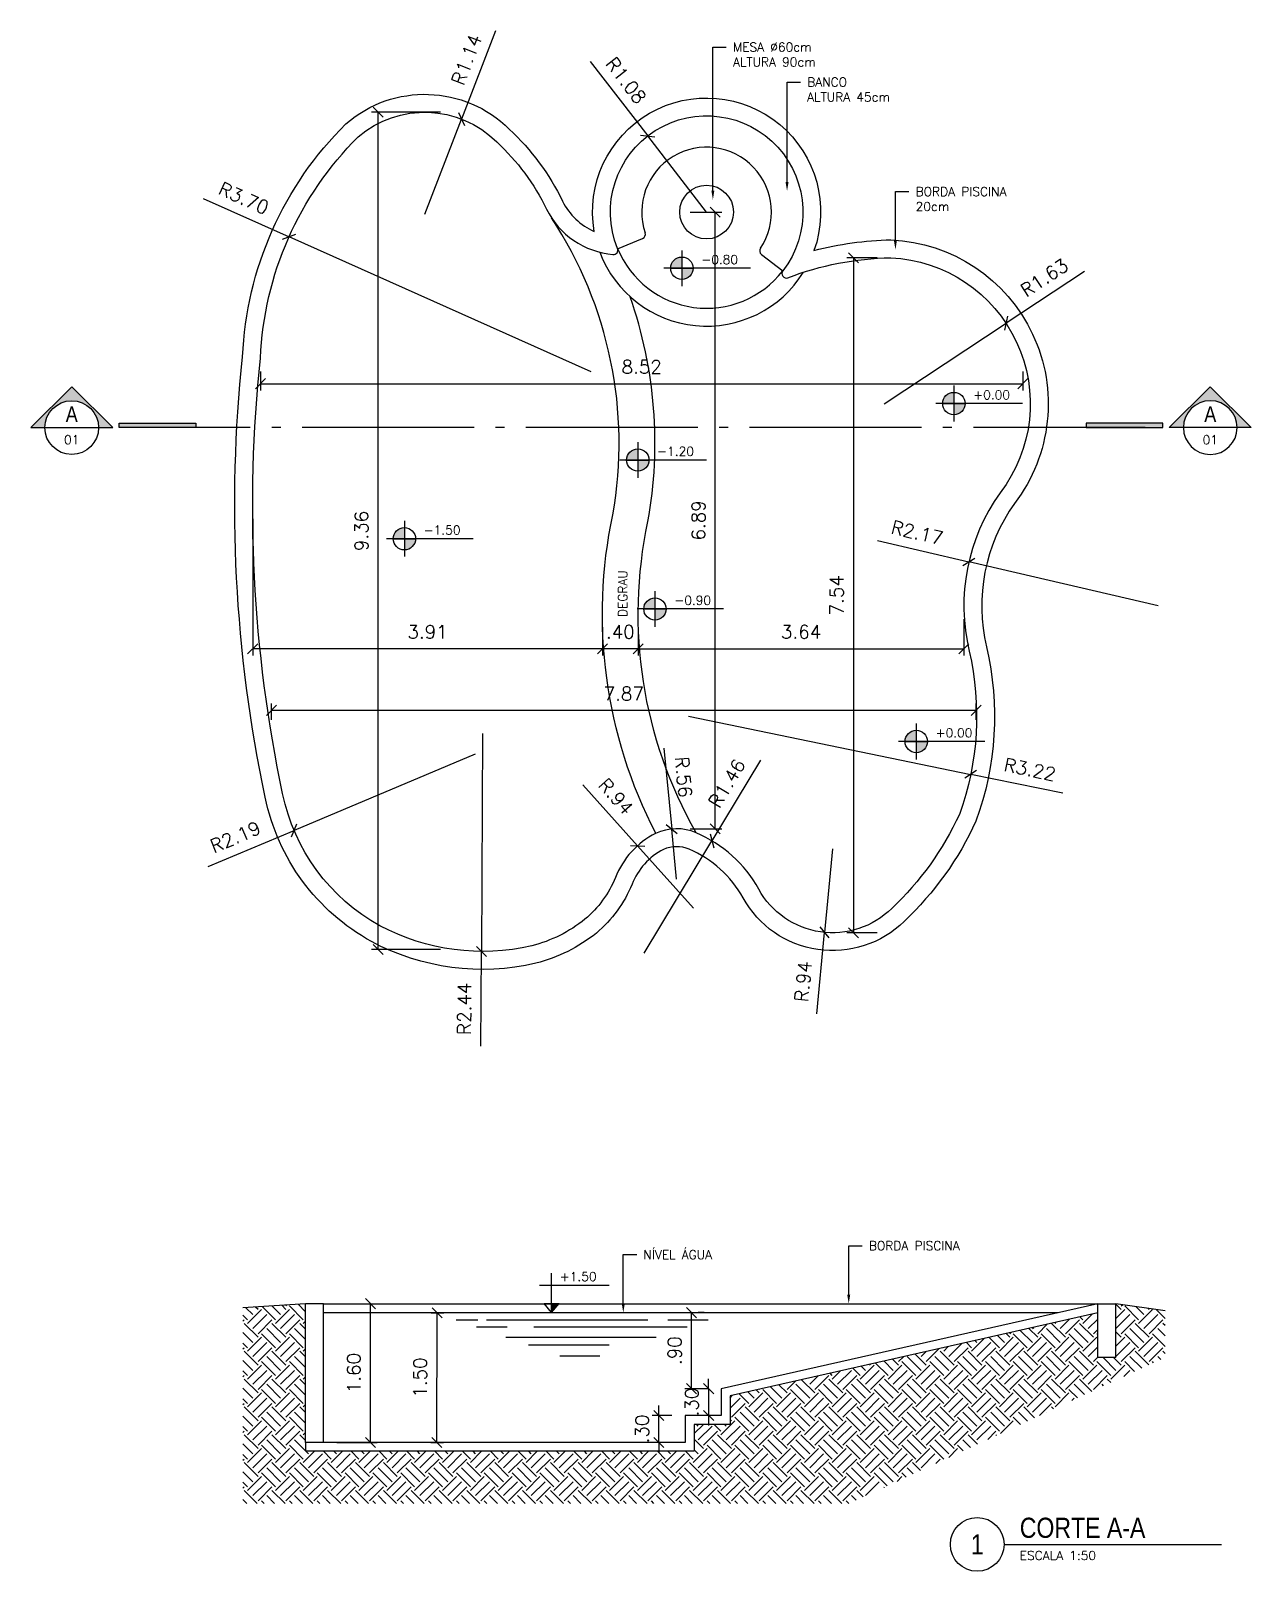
# Model space of a CAD drawing. Header units: millimetres. Extents: x 45003 to 46969, y 6653 to 6979.
# Drawn here: x 45148.23 to 45161.87, y 6816.34 to 6833.55 of the extents above; entities that cross this region are included whole.
import ezdxf
from ezdxf import colors
from ezdxf.entities.mleader import LeaderData, LeaderLine
from ezdxf.enums import TextEntityAlignment as Align
from ezdxf.math import Vec2, Vec3

# ---------------------------------------------------------------- set-up
doc = ezdxf.new("R2010")
doc.units = ezdxf.units.MM
doc.linetypes.add('ACAD_ISO04W100', pattern=[30, 24, -3, 0, -3])
for name, color, linetype in [('ARQ-ALVENARIA', 4, 'Continuous'), ('ARQ-COTAS', 30, 'Continuous'), ('ARQ-EIXOS', 2, 'ACAD_ISO04W100'), ('ARQ-ESTRUTURA', 6, 'Continuous'), ('ARQ-HACHURA', 253, 'Continuous'), ('ARQ-PENA-01', 1, 'Continuous'), ('ARQ-PENA-03', 3, 'Continuous'), ('ARQ-PISCINA', 3, 'Continuous'), ('ARQ-SÍMBOLOS', 2, 'Continuous'), ('ARQ-TEXTO2', 2, 'Continuous'), ('ARQ-TEXTO4', 4, 'Continuous')]:
    doc.layers.add(name, color=color, linetype=linetype)
doc.styles.add('ARIAL', font='ARIALN.TTF', dxfattribs={"height": 0.18})
doc.styles.add('ROMANS', font='romans.shx')
doc.styles.add('Romans_Anot', font='romans.shx')
doc.dimstyles.new('Escala 1-75', dxfattribs={"dimscale": 0.75, "dimtxt": 0.2, "dimasz": 0.15, "dimexe": 0.1, "dimexo": 0.2, "dimgap": 0.15, "dimtad": 1, "dimzin": 4, "dimdsep": 46, "dimtxsty": 'Romans_Anot', "dimblk": 'OBLIQUE', "dimcen": 0.25, "dimclrd": 256, "dimclre": 256, "dimclrt": 2, "dimadec": 0, "dimazin": 0, "dimtfac": 1, "dimtix": 1, "dimtmove": 2, "dimatfit": 3, "dimfxl": 0, "dimlwd": -1, "dimlwe": -1, "dimarcsym": 0})

# ---------------------------------------------------------------- blocks, each defined once
blk = doc.blocks.new('_Oblique')
at = {"color": 0, "linetype": 'ByBlock', "lineweight": -2}
blk.add_line((-0.5, -0.5), (0.5, 0.5), dxfattribs=at)
blk = doc.blocks.new('*D37')
at = {"layer": 'ARQ-COTAS', "transparency": 16777216}
for p, q in [((45151.652, 6819.327), (45152.103, 6819.327)), ((45152.028, 6817.777), (45152.028, 6819.327)), ((45151.652, 6817.777), (45152.103, 6817.777))]:
    blk.add_line(p, q, dxfattribs=at)
at = {"layer": 'Defpoints', "color": 0, "transparency": 16777216}
for p in [(45151.502, 6819.327), (45152.028, 6819.327), (45151.502, 6817.777)]:
    blk.add_point(p, dxfattribs=at)
at = {"layer": 'ARQ-COTAS', "transparency": 16777216, "xscale": 0.1125, "yscale": 0.1125, "zscale": 0.1125}
for p, rotation in [((45152.028, 6819.327), 90), ((45152.028, 6817.777), 270)]:
    blk.add_blockref('_Oblique', p, dxfattribs=dict(at, rotation=rotation))
at = {"layer": 'ARQ-COTAS', "color": 2, "transparency": 16777216, "insert": (45151.841, 6818.552), "char_height": 0.15, "attachment_point": 5, "rotation": 90, "style": 'Romans_Anot'}
blk.add_mtext('1.60', dxfattribs=at)
blk = doc.blocks.new('Nível_Fachada')
at = {"layer": 'ARQ-SÍMBOLOS'}
h = blk.add_hatch(color=1, dxfattribs=at)
h.dxf.hatch_style = 1
h.paths.add_polyline_path([(0.167, 0.202), (0, 0.202), (0, 0)])
at = {"layer": 'ARQ-SÍMBOLOS', "color": 1}
for p, q in [((0, 0), (0, 0.884)), ((-0.271, 0.613), (1.29, 0.613)), ((-0.167, 0.202), (0.167, 0.202)), ((0, 0), (-0.167, 0.202)), ((0, 0), (0.167, 0.202))]:
    blk.add_line(p, q, dxfattribs=at)
at = {"layer": 'ARQ-TEXTO2', "style": 'ROMANS'}
blk.add_attdef('NIVEL-ACABADO', text='', height=0.2, dxfattribs=at).set_placement((0.182, 0.647), align=Align.BOTTOM_LEFT)
blk = doc.blocks.new('*D38')
at = {"layer": 'ARQ-COTAS', "transparency": 16777216}
for p, q in [((45152.705, 6819.226), (45152.846, 6819.226)), ((45152.768, 6817.776), (45152.771, 6819.226)), ((45152.702, 6817.776), (45152.843, 6817.776))]:
    blk.add_line(p, q, dxfattribs=at)
at = {"layer": 'Defpoints', "color": 0, "transparency": 16777216}
for p in [(45152.555, 6819.227), (45152.771, 6819.226), (45152.552, 6817.777)]:
    blk.add_point(p, dxfattribs=at)
at = {"layer": 'ARQ-COTAS', "transparency": 16777216, "xscale": 0.1125, "yscale": 0.1125, "zscale": 0.1125}
for p, rotation in [((45152.771, 6819.226), 89.88608376228883), ((45152.768, 6817.776), 269.8860837622888)]:
    blk.add_blockref('_Oblique', p, dxfattribs=dict(at, rotation=rotation))
at = {"layer": 'ARQ-COTAS', "color": 2, "transparency": 16777216, "insert": (45152.582, 6818.502), "char_height": 0.15, "attachment_point": 5, "rotation": 89.8861, "style": 'Romans_Anot'}
blk.add_mtext('1.50', dxfattribs=at)
blk = doc.blocks.new('*D39')
at = {"layer": 'ARQ-COTAS', "transparency": 16777216}
for p, q in [((45155.25, 6818.077), (45155.25, 6818.189)), ((45155.394, 6818.077), (45155.175, 6818.077)), ((45155.25, 6817.777), (45155.25, 6818.077)), ((45155.394, 6817.777), (45155.175, 6817.777)), ((45155.25, 6817.777), (45155.25, 6817.664))]:
    blk.add_line(p, q, dxfattribs=at)
at = {"layer": 'Defpoints', "color": 0, "transparency": 16777216}
for p in [(45155.25, 6818.077), (45155.544, 6818.077), (45155.544, 6817.777)]:
    blk.add_point(p, dxfattribs=at)
at = {"layer": 'ARQ-COTAS', "transparency": 16777216, "xscale": 0.1125, "yscale": 0.1125, "zscale": 0.1125}
for p, rotation in [((45155.25, 6818.077), 270), ((45155.25, 6817.777), 90)]:
    blk.add_blockref('_Oblique', p, dxfattribs=dict(at, rotation=rotation))
at = {"layer": 'ARQ-COTAS', "color": 2, "transparency": 16777216, "insert": (45155.062, 6817.927), "char_height": 0.15, "attachment_point": 5, "rotation": 90, "style": 'Romans_Anot'}
blk.add_mtext('.30', dxfattribs=at)
blk = doc.blocks.new('*D40')
at = {"layer": 'ARQ-COTAS', "transparency": 16777216}
for p, q in [((45155.806, 6818.377), (45155.806, 6818.489)), ((45155.795, 6818.377), (45155.731, 6818.377)), ((45155.806, 6818.377), (45155.806, 6818.077)), ((45155.795, 6818.077), (45155.731, 6818.077)), ((45155.806, 6818.077), (45155.806, 6817.964))]:
    blk.add_line(p, q, dxfattribs=at)
at = {"layer": 'Defpoints', "color": 0, "transparency": 16777216}
for p in [(45155.945, 6818.377), (45155.806, 6818.077), (45155.945, 6818.077)]:
    blk.add_point(p, dxfattribs=at)
at = {"layer": 'ARQ-COTAS', "transparency": 16777216, "xscale": 0.1125, "yscale": 0.1125, "zscale": 0.1125}
for p, rotation in [((45155.806, 6818.377), 270), ((45155.806, 6818.077), 90)]:
    blk.add_blockref('_Oblique', p, dxfattribs=dict(at, rotation=rotation))
at = {"layer": 'ARQ-COTAS', "color": 2, "transparency": 16777216, "insert": (45155.618, 6818.227), "char_height": 0.15, "attachment_point": 5, "rotation": 90, "style": 'Romans_Anot'}
blk.add_mtext('.30', dxfattribs=at)
blk = doc.blocks.new('*D41')
at = {"layer": 'ARQ-COTAS', "transparency": 16777216}
for p, q in [((45155.613, 6818.377), (45155.613, 6819.227)), ((45155.756, 6819.227), (45155.688, 6819.227)), ((45155.795, 6818.377), (45155.538, 6818.377))]:
    blk.add_line(p, q, dxfattribs=at)
at = {"layer": 'Defpoints', "color": 0, "transparency": 16777216}
for p in [(45155.606, 6819.227), (45155.613, 6819.227), (45155.945, 6818.377)]:
    blk.add_point(p, dxfattribs=at)
at = {"layer": 'ARQ-COTAS', "transparency": 16777216, "xscale": 0.1125, "yscale": 0.1125, "zscale": 0.1125}
for p, rotation in [((45155.613, 6819.227), 90), ((45155.613, 6818.377), 270)]:
    blk.add_blockref('_Oblique', p, dxfattribs=dict(at, rotation=rotation))
at = {"layer": 'ARQ-COTAS', "color": 2, "transparency": 16777216, "insert": (45155.426, 6818.802), "char_height": 0.15, "attachment_point": 5, "rotation": 90, "style": 'Romans_Anot'}
blk.add_mtext('.90', dxfattribs=at)
blk = doc.blocks.new('*U11')
at = {"layer": 'ARQ-SÍMBOLOS'}
blk.add_line((0.6, 0), (5.458, 0), dxfattribs=at)
blk.add_circle((0, 0), 0.6, dxfattribs=at)
at = {"layer": 'ARQ-TEXTO2', "style": 'ROMANS'}
blk.add_attdef('ESCALA1', text='', height=0.2, dxfattribs=at).set_placement((0.951, -0.149), align=Align.TOP_LEFT)
at = {"layer": 'ARQ-TEXTO4', "style": 'ARIAL'}
blk.add_attdef('TITULODODESENHO', (0.951, 0.146), '', height=0.45, dxfattribs=at)
blk.add_attdef('0', text='', height=0.45, dxfattribs=at).set_placement((0, 0), align=Align.MIDDLE)
blk = doc.blocks.new('Nível_Planta')
at = {"layer": 'ARQ-SÍMBOLOS', "ltscale": 0.1}
h = blk.add_hatch(color=1, dxfattribs=at)
h.dxf.hatch_style = 1
h.paths.add_polyline_path([(-0.25, 0), (0, 0), (0, 0.25, 0.414214)])
h.paths.add_polyline_path([(0.25, 0), (0, 0), (0, -0.25, 0.414214)])
at = {"layer": 'ARQ-SÍMBOLOS', "color": 1}
for p, q in [((0, 0.4), (0, -0.4)), ((1.535, 0), (-0.4, 0))]:
    blk.add_line(p, q, dxfattribs=at)
at = {"layer": 'ARQ-SÍMBOLOS', "color": 1, "ltscale": 0.1}
blk.add_line((-0.25, 0), (0.25, 0), dxfattribs=at)
at = {"layer": 'ARQ-SÍMBOLOS', "color": 1}
blk.add_circle((0, 0), 0.25, dxfattribs=at)
at = {"layer": 'ARQ-TEXTO2', "style": 'ROMANS'}
blk.add_attdef('NIVEL-ACABADO', text='', height=0.2, dxfattribs=at).set_placement((0.432, 0.034), align=Align.BOTTOM_LEFT)
blk = doc.blocks.new('Símbolo_Corte')
at = {"layer": 'ARQ-SÍMBOLOS'}
h = blk.add_hatch(color=256, dxfattribs=at)
h.dxf.hatch_style = 1
h.paths.add_polyline_path([(0, 0.915), (-0.915, 0), (-0.6, 0, -1), (0.6, 0), (0.915, 0)])
at = {"layer": 'ARQ-SÍMBOLOS', "ltscale": 0.1}
blk.add_hatch(color=256, dxfattribs=at).paths.add_polyline_path([(1.063, 0.1), (2.775, 0.1), (2.775, 0), (1.063, 0)])
at = {"layer": 'ARQ-SÍMBOLOS'}
for p, q in [((-0.915, 0), (-0.6, 0)), ((0.6, 0), (0.915, 0))]:
    blk.add_line(p, q, dxfattribs=at)
at = {"layer": 'ARQ-SÍMBOLOS', "color": 4}
blk.add_line((-0.6, 0), (0.6, 0), dxfattribs=at)
at = {"layer": 'ARQ-SÍMBOLOS'}
blk.add_lwpolyline([(-0.915, 0), (0, 0.915), (0.915, 0)], dxfattribs=at)
blk.add_lwpolyline([(1.063, 0.1), (2.775, 0.1), (2.775, 0), (1.063, 0)], close=True, dxfattribs=at)
blk.add_circle((0, 0), 0.6, dxfattribs=at)
at = {"layer": 'ARQ-TEXTO2', "style": 'ROMANS'}
blk.add_attdef('NUMERO-FOLHA', text='', height=0.2, dxfattribs=at).set_placement((0, -0.271), align=Align.MIDDLE_CENTER)
at = {"layer": 'ARQ-TEXTO4', "style": 'ARIAL'}
blk.add_attdef('NUMERO-DESENHO-NA-FOLHA', text='', height=0.35, dxfattribs=at).set_placement((0, 0.301), align=Align.MIDDLE_CENTER)
blk = doc.blocks.new('*D42')
at = {"layer": 'ARQ-COTAS', "transparency": 16777216}
for p, q in [((45152.81, 6832.642), (45152.038, 6832.642)), ((45152.113, 6823.284), (45152.113, 6832.642)), ((45152.81, 6823.284), (45152.038, 6823.284))]:
    blk.add_line(p, q, dxfattribs=at)
at = {"layer": 'Defpoints', "color": 0, "transparency": 16777216}
for p in [(45152.113, 6832.642), (45152.96, 6832.642), (45152.96, 6823.284)]:
    blk.add_point(p, dxfattribs=at)
at = {"layer": 'ARQ-COTAS', "transparency": 16777216, "xscale": 0.1125, "yscale": 0.1125, "zscale": 0.1125}
for p, rotation in [((45152.113, 6832.642), 90), ((45152.113, 6823.284), 270)]:
    blk.add_blockref('_Oblique', p, dxfattribs=dict(at, rotation=rotation))
at = {"layer": 'ARQ-COTAS', "color": 2, "transparency": 16777216, "insert": (45151.926, 6827.963), "char_height": 0.15, "attachment_point": 5, "rotation": 90, "style": 'Romans_Anot'}
blk.add_mtext('9.36', dxfattribs=at)
blk = doc.blocks.new('*D43')
at = {"layer": 'ARQ-COTAS', "transparency": 16777216}
for p, q in [((45157.69, 6831.016), (45157.349, 6831.016)), ((45157.424, 6831.016), (45157.424, 6823.472)), ((45157.69, 6823.472), (45157.349, 6823.472))]:
    blk.add_line(p, q, dxfattribs=at)
at = {"layer": 'Defpoints', "color": 0, "transparency": 16777216}
for p in [(45157.84, 6831.016), (45157.424, 6823.472), (45157.84, 6823.472)]:
    blk.add_point(p, dxfattribs=at)
at = {"layer": 'ARQ-COTAS', "transparency": 16777216, "xscale": 0.1125, "yscale": 0.1125, "zscale": 0.1125}
for p, rotation in [((45157.424, 6831.016), 90), ((45157.424, 6823.472), 270)]:
    blk.add_blockref('_Oblique', p, dxfattribs=dict(at, rotation=rotation))
at = {"layer": 'ARQ-COTAS', "color": 2, "transparency": 16777216, "insert": (45157.236, 6827.244), "char_height": 0.15, "attachment_point": 5, "rotation": 90, "style": 'Romans_Anot'}
blk.add_mtext('7.54', dxfattribs=at)
blk = doc.blocks.new('*D44')
at = {"layer": 'ARQ-COTAS', "transparency": 16777216}
for p, q in [((45150.798, 6829.745), (45150.798, 6829.534)), ((45159.318, 6829.745), (45159.318, 6829.534)), ((45150.798, 6829.609), (45159.318, 6829.609))]:
    blk.add_line(p, q, dxfattribs=at)
at = {"layer": 'Defpoints', "color": 0, "transparency": 16777216}
for p in [(45150.798, 6829.895), (45159.318, 6829.895), (45159.318, 6829.609)]:
    blk.add_point(p, dxfattribs=at)
at = {"layer": 'ARQ-COTAS', "transparency": 16777216, "xscale": 0.1125, "yscale": 0.1125, "zscale": 0.1125, "rotation": 180}
blk.add_blockref('_Oblique', (45150.798, 6829.609), dxfattribs=at)
at = {"layer": 'ARQ-COTAS', "transparency": 16777216, "xscale": 0.1125, "yscale": 0.1125, "zscale": 0.1125}
blk.add_blockref('_Oblique', (45159.318, 6829.609), dxfattribs=at)
at = {"layer": 'ARQ-COTAS', "color": 2, "transparency": 16777216, "insert": (45155.058, 6829.797), "char_height": 0.15, "attachment_point": 5, "style": 'Romans_Anot'}
blk.add_mtext('8.52', dxfattribs=at)
blk = doc.blocks.new('*D45')
at = {"layer": 'ARQ-COTAS', "transparency": 16777216}
for p, q in [((45150.92, 6825.851), (45150.92, 6826.033)), ((45158.795, 6825.851), (45158.795, 6826.033)), ((45158.795, 6825.958), (45150.92, 6825.958))]:
    blk.add_line(p, q, dxfattribs=at)
at = {"layer": 'Defpoints', "color": 0, "transparency": 16777216}
for p in [(45150.92, 6825.958), (45150.92, 6825.701), (45158.795, 6825.701)]:
    blk.add_point(p, dxfattribs=at)
at = {"layer": 'ARQ-COTAS', "transparency": 16777216, "xscale": 0.1125, "yscale": 0.1125, "zscale": 0.1125, "rotation": 180}
blk.add_blockref('_Oblique', (45150.92, 6825.958), dxfattribs=at)
at = {"layer": 'ARQ-COTAS', "transparency": 16777216, "xscale": 0.1125, "yscale": 0.1125, "zscale": 0.1125}
blk.add_blockref('_Oblique', (45158.795, 6825.958), dxfattribs=at)
at = {"layer": 'ARQ-COTAS', "color": 2, "transparency": 16777216, "insert": (45154.857, 6826.145), "char_height": 0.15, "attachment_point": 5, "style": 'Romans_Anot'}
blk.add_mtext('7.87', dxfattribs=at)
blk = doc.blocks.new('*D46')
at = {"layer": 'ARQ-COTAS', "transparency": 16777216}
for p in [(45154.483, 6833.208), (45155.783, 6831.527)]:
    blk.add_line(p, (45155.125, 6832.378), dxfattribs=at)
at = {"layer": 'Defpoints', "color": 0, "transparency": 16777216}
for p in [(45155.125, 6832.378), (45155.783, 6831.527)]:
    blk.add_point(p, dxfattribs=at)
at = {"layer": 'ARQ-COTAS', "transparency": 16777216, "xscale": 0.1125, "yscale": 0.1125, "zscale": 0.1125, "rotation": 307.7284938888587}
blk.add_blockref('_Oblique', (45155.125, 6832.378), dxfattribs=at)
at = {"layer": 'ARQ-COTAS', "color": 2, "transparency": 16777216, "insert": (45154.883, 6832.997), "char_height": 0.15, "attachment_point": 5, "rotation": 307.7285, "style": 'Romans_Anot'}
blk.add_mtext('R1.08', dxfattribs=at)
blk = doc.blocks.new('*D47')
at = {"layer": 'ARQ-COTAS', "transparency": 16777216}
for p in [(45160.005, 6830.864), (45157.766, 6829.383)]:
    blk.add_line(p, (45159.129, 6830.285), dxfattribs=at)
at = {"layer": 'Defpoints', "color": 0, "transparency": 16777216}
for p in [(45159.129, 6830.285), (45157.766, 6829.383)]:
    blk.add_point(p, dxfattribs=at)
at = {"layer": 'ARQ-COTAS', "transparency": 16777216, "xscale": 0.1125, "yscale": 0.1125, "zscale": 0.1125, "rotation": 213.4753070500508}
blk.add_blockref('_Oblique', (45159.129, 6830.285), dxfattribs=at)
at = {"layer": 'ARQ-COTAS', "color": 2, "transparency": 16777216, "insert": (45159.557, 6830.793), "char_height": 0.15, "attachment_point": 5, "rotation": 33.4753, "style": 'Romans_Anot'}
blk.add_mtext('R1.63', dxfattribs=at)
blk = doc.blocks.new('*D48')
at = {"layer": 'ARQ-COTAS', "transparency": 16777216}
for p in [(45157.691, 6827.856), (45160.829, 6827.126)]:
    blk.add_line(p, (45158.714, 6827.618), dxfattribs=at)
at = {"layer": 'Defpoints', "color": 0, "transparency": 16777216}
for p in [(45158.714, 6827.618), (45160.829, 6827.126)]:
    blk.add_point(p, dxfattribs=at)
at = {"layer": 'ARQ-COTAS', "transparency": 16777216, "xscale": 0.1125, "yscale": 0.1125, "zscale": 0.1125, "rotation": 346.9117881491242}
blk.add_blockref('_Oblique', (45158.714, 6827.618), dxfattribs=at)
at = {"layer": 'ARQ-COTAS', "color": 2, "transparency": 16777216, "insert": (45158.135, 6827.945), "char_height": 0.15, "attachment_point": 5, "rotation": 346.9118, "style": 'Romans_Anot'}
blk.add_mtext('R2.17', dxfattribs=at)
blk = doc.blocks.new('*D49')
at = {"layer": 'ARQ-COTAS', "transparency": 16777216}
for p in [(45157.19, 6824.412), (45157.016, 6822.566)]:
    blk.add_line(p, (45157.102, 6823.476), dxfattribs=at)
at = {"layer": 'Defpoints', "color": 0, "transparency": 16777216}
for p in [(45157.19, 6824.412), (45157.102, 6823.476)]:
    blk.add_point(p, dxfattribs=at)
at = {"layer": 'ARQ-COTAS', "transparency": 16777216, "xscale": 0.1125, "yscale": 0.1125, "zscale": 0.1125, "rotation": 84.62246105739659}
blk.add_blockref('_Oblique', (45157.102, 6823.476), dxfattribs=at)
at = {"layer": 'ARQ-COTAS', "color": 2, "transparency": 16777216, "insert": (45156.862, 6822.927), "char_height": 0.15, "attachment_point": 5, "rotation": 84.6225, "style": 'Romans_Anot'}
blk.add_mtext('R.94', dxfattribs=at)
blk = doc.blocks.new('*D50')
at = {"layer": 'ARQ-COTAS', "transparency": 16777216}
for p in [(45155.582, 6825.892), (45159.763, 6825.031)]:
    blk.add_line(p, (45158.734, 6825.243), dxfattribs=at)
at = {"layer": 'Defpoints', "color": 0, "transparency": 16777216}
for p in [(45155.582, 6825.892), (45158.734, 6825.243)]:
    blk.add_point(p, dxfattribs=at)
at = {"layer": 'ARQ-COTAS', "transparency": 16777216, "xscale": 0.1125, "yscale": 0.1125, "zscale": 0.1125, "rotation": 168.3555883283055}
blk.add_blockref('_Oblique', (45158.734, 6825.243), dxfattribs=at)
at = {"layer": 'ARQ-COTAS', "color": 2, "transparency": 16777216, "insert": (45159.396, 6825.298), "char_height": 0.15, "attachment_point": 5, "rotation": 348.3556, "style": 'Romans_Anot'}
blk.add_mtext('R3.22', dxfattribs=at)
blk = doc.blocks.new('*D51')
at = {"layer": 'ARQ-COTAS', "transparency": 16777216}
for p in [(45156.384, 6825.4), (45155.087, 6823.245)]:
    blk.add_line(p, (45155.843, 6824.5), dxfattribs=at)
at = {"layer": 'Defpoints', "color": 0, "transparency": 16777216}
for p in [(45155.843, 6824.5), (45155.087, 6823.245)]:
    blk.add_point(p, dxfattribs=at)
at = {"layer": 'ARQ-COTAS', "transparency": 16777216, "xscale": 0.1125, "yscale": 0.1125, "zscale": 0.1125, "rotation": 238.9556309803801}
blk.add_blockref('_Oblique', (45155.843, 6824.5), dxfattribs=at)
at = {"layer": 'ARQ-COTAS', "color": 2, "transparency": 16777216, "insert": (45156.011, 6825.143), "char_height": 0.15, "attachment_point": 5, "rotation": 58.9556, "style": 'Romans_Anot'}
blk.add_mtext('R1.46', dxfattribs=at)
blk = doc.blocks.new('*D52')
at = {"layer": 'ARQ-COTAS', "transparency": 16777216}
for p in [(45154.401, 6825.125), (45155.636, 6823.749)]:
    blk.add_line(p, (45155.012, 6824.445), dxfattribs=at)
at = {"layer": 'Defpoints', "color": 0, "transparency": 16777216}
for p in [(45155.012, 6824.445), (45155.636, 6823.749)]:
    blk.add_point(p, dxfattribs=at)
at = {"layer": 'ARQ-COTAS', "transparency": 16777216, "xscale": 0.1125, "yscale": 0.1125, "zscale": 0.1125, "rotation": 311.910066172367}
blk.add_blockref('_Oblique', (45155.012, 6824.445), dxfattribs=at)
at = {"layer": 'ARQ-COTAS', "color": 2, "transparency": 16777216, "insert": (45154.771, 6824.994), "char_height": 0.15, "attachment_point": 5, "rotation": 311.9101, "style": 'Romans_Anot'}
blk.add_mtext('R.94', dxfattribs=at)
blk = doc.blocks.new('*D53')
at = {"layer": 'ARQ-COTAS', "transparency": 16777216}
for p in [(45155.307, 6825.535), (45155.448, 6824.073)]:
    blk.add_line(p, (45155.394, 6824.632), dxfattribs=at)
at = {"layer": 'Defpoints', "color": 0, "transparency": 16777216}
for p in [(45155.394, 6824.632), (45155.448, 6824.073)]:
    blk.add_point(p, dxfattribs=at)
at = {"layer": 'ARQ-COTAS', "transparency": 16777216, "xscale": 0.1125, "yscale": 0.1125, "zscale": 0.1125, "rotation": 275.5289905412298}
blk.add_blockref('_Oblique', (45155.394, 6824.632), dxfattribs=at)
at = {"layer": 'ARQ-COTAS', "color": 2, "transparency": 16777216, "insert": (45155.526, 6825.213), "char_height": 0.15, "attachment_point": 5, "rotation": 275.529, "style": 'Romans_Anot'}
blk.add_mtext('R.56', dxfattribs=at)
blk = doc.blocks.new('*D54')
at = {"layer": 'ARQ-COTAS', "transparency": 16777216}
for p, q in [((45154.619, 6826.886), (45154.619, 6826.572)), ((45155.019, 6826.886), (45155.019, 6826.572)), ((45154.619, 6826.647), (45154.506, 6826.647)), ((45155.019, 6826.647), (45154.619, 6826.647)), ((45155.019, 6826.647), (45155.131, 6826.647))]:
    blk.add_line(p, q, dxfattribs=at)
at = {"layer": 'Defpoints', "color": 0, "transparency": 16777216}
for p in [(45154.619, 6827.036), (45155.019, 6827.036), (45154.619, 6826.647)]:
    blk.add_point(p, dxfattribs=at)
at = {"layer": 'ARQ-COTAS', "transparency": 16777216, "xscale": 0.1125, "yscale": 0.1125, "zscale": 0.1125}
blk.add_blockref('_Oblique', (45154.619, 6826.647), dxfattribs=at)
at = {"layer": 'ARQ-COTAS', "transparency": 16777216, "xscale": 0.1125, "yscale": 0.1125, "zscale": 0.1125, "rotation": 180}
blk.add_blockref('_Oblique', (45155.019, 6826.647), dxfattribs=at)
at = {"layer": 'ARQ-COTAS', "color": 2, "transparency": 16777216, "insert": (45154.819, 6826.835), "char_height": 0.15, "attachment_point": 5, "style": 'Romans_Anot'}
blk.add_mtext('.40', dxfattribs=at)
blk = doc.blocks.new('*D55')
at = {"layer": 'ARQ-COTAS', "transparency": 16777216}
for p, q in [((45155.598, 6831.527), (45155.954, 6831.527)), ((45155.879, 6824.634), (45155.879, 6831.527)), ((45155.598, 6824.634), (45155.954, 6824.634))]:
    blk.add_line(p, q, dxfattribs=at)
at = {"layer": 'Defpoints', "color": 0, "transparency": 16777216}
for p in [(45155.448, 6831.527), (45155.879, 6831.527), (45155.448, 6824.634)]:
    blk.add_point(p, dxfattribs=at)
at = {"layer": 'ARQ-COTAS', "transparency": 16777216, "xscale": 0.1125, "yscale": 0.1125, "zscale": 0.1125}
for p, rotation in [((45155.879, 6831.527), 90), ((45155.879, 6824.634), 270)]:
    blk.add_blockref('_Oblique', p, dxfattribs=dict(at, rotation=rotation))
at = {"layer": 'ARQ-COTAS', "color": 2, "transparency": 16777216, "insert": (45155.692, 6828.081), "char_height": 0.15, "attachment_point": 5, "rotation": 90, "style": 'Romans_Anot'}
blk.add_mtext('6.89', dxfattribs=at)
blk = doc.blocks.new('*D56')
at = {"layer": 'ARQ-COTAS', "transparency": 16777216}
for p, q in [((45150.711, 6828.099), (45150.711, 6826.572)), ((45154.619, 6826.886), (45154.619, 6826.572)), ((45154.619, 6826.647), (45150.711, 6826.647))]:
    blk.add_line(p, q, dxfattribs=at)
at = {"layer": 'Defpoints', "color": 0, "transparency": 16777216}
for p in [(45150.711, 6828.249), (45154.619, 6827.036), (45150.711, 6826.647)]:
    blk.add_point(p, dxfattribs=at)
at = {"layer": 'ARQ-COTAS', "transparency": 16777216, "xscale": 0.1125, "yscale": 0.1125, "zscale": 0.1125, "rotation": 180}
blk.add_blockref('_Oblique', (45150.711, 6826.647), dxfattribs=at)
at = {"layer": 'ARQ-COTAS', "transparency": 16777216, "xscale": 0.1125, "yscale": 0.1125, "zscale": 0.1125}
blk.add_blockref('_Oblique', (45154.619, 6826.647), dxfattribs=at)
at = {"layer": 'ARQ-COTAS', "color": 2, "transparency": 16777216, "insert": (45152.665, 6826.835), "char_height": 0.15, "attachment_point": 5, "style": 'Romans_Anot'}
blk.add_mtext('3.91', dxfattribs=at)
blk = doc.blocks.new('*D57')
at = {"layer": 'ARQ-COTAS', "transparency": 16777216}
for p, q in [((45155.019, 6826.886), (45155.019, 6826.572)), ((45158.657, 6826.976), (45158.657, 6826.572)), ((45155.019, 6826.647), (45158.657, 6826.647))]:
    blk.add_line(p, q, dxfattribs=at)
at = {"layer": 'Defpoints', "color": 0, "transparency": 16777216}
for p in [(45158.657, 6827.126), (45155.019, 6827.036), (45158.657, 6826.647)]:
    blk.add_point(p, dxfattribs=at)
at = {"layer": 'ARQ-COTAS', "transparency": 16777216, "xscale": 0.1125, "yscale": 0.1125, "zscale": 0.1125, "rotation": 180}
blk.add_blockref('_Oblique', (45155.019, 6826.647), dxfattribs=at)
at = {"layer": 'ARQ-COTAS', "transparency": 16777216, "xscale": 0.1125, "yscale": 0.1125, "zscale": 0.1125}
blk.add_blockref('_Oblique', (45158.657, 6826.647), dxfattribs=at)
at = {"layer": 'ARQ-COTAS', "color": 2, "transparency": 16777216, "insert": (45156.838, 6826.835), "char_height": 0.15, "attachment_point": 5, "style": 'Romans_Anot'}
blk.add_mtext('3.64', dxfattribs=at)
blk = doc.blocks.new('*D58')
at = {"layer": 'ARQ-COTAS', "transparency": 16777216}
for p in [(45153.425, 6833.553), (45152.634, 6831.503)]:
    blk.add_line(p, (45153.044, 6832.567), dxfattribs=at)
at = {"layer": 'Defpoints', "color": 0, "transparency": 16777216}
for p in [(45153.044, 6832.567), (45152.634, 6831.503)]:
    blk.add_point(p, dxfattribs=at)
at = {"layer": 'ARQ-COTAS', "transparency": 16777216, "xscale": 0.1125, "yscale": 0.1125, "zscale": 0.1125, "rotation": 248.8808996571525}
blk.add_blockref('_Oblique', (45153.044, 6832.567), dxfattribs=at)
at = {"layer": 'ARQ-COTAS', "color": 2, "transparency": 16777216, "insert": (45153.101, 6833.232), "char_height": 0.15, "attachment_point": 5, "rotation": 68.8809, "style": 'Romans_Anot'}
blk.add_mtext('R1.14', dxfattribs=at)
blk = doc.blocks.new('*D59')
at = {"layer": 'ARQ-COTAS', "transparency": 16777216}
for p in [(45150.159, 6831.679), (45154.495, 6829.74)]:
    blk.add_line(p, (45151.117, 6831.251), dxfattribs=at)
at = {"layer": 'Defpoints', "color": 0, "transparency": 16777216}
for p in [(45151.117, 6831.251), (45154.495, 6829.74)]:
    blk.add_point(p, dxfattribs=at)
at = {"layer": 'ARQ-COTAS', "transparency": 16777216, "xscale": 0.1125, "yscale": 0.1125, "zscale": 0.1125, "rotation": 335.8964937702767}
blk.add_blockref('_Oblique', (45151.117, 6831.251), dxfattribs=at)
at = {"layer": 'ARQ-COTAS', "color": 2, "transparency": 16777216, "insert": (45150.612, 6831.682), "char_height": 0.15, "attachment_point": 5, "rotation": 335.8965, "style": 'Romans_Anot'}
blk.add_mtext('R3.70', dxfattribs=at)
blk = doc.blocks.new('*D60')
at = {"layer": 'ARQ-COTAS', "transparency": 16777216}
for p in [(45153.279, 6825.699), (45153.261, 6822.206)]:
    blk.add_line(p, (45153.267, 6823.263), dxfattribs=at)
at = {"layer": 'Defpoints', "color": 0, "transparency": 16777216}
for p in [(45153.279, 6825.699), (45153.267, 6823.263)]:
    blk.add_point(p, dxfattribs=at)
at = {"layer": 'ARQ-COTAS', "transparency": 16777216, "xscale": 0.1125, "yscale": 0.1125, "zscale": 0.1125, "rotation": 89.71129499583515}
blk.add_blockref('_Oblique', (45153.267, 6823.263), dxfattribs=at)
at = {"layer": 'ARQ-COTAS', "color": 2, "transparency": 16777216, "insert": (45153.076, 6822.623), "char_height": 0.15, "attachment_point": 5, "rotation": 89.7113, "style": 'Romans_Anot'}
blk.add_mtext('R2.44', dxfattribs=at)
blk = doc.blocks.new('*D61')
at = {"layer": 'ARQ-COTAS', "transparency": 16777216}
for p in [(45153.196, 6825.469), (45150.213, 6824.212)]:
    blk.add_line(p, (45151.174, 6824.617), dxfattribs=at)
at = {"layer": 'Defpoints', "color": 0, "transparency": 16777216}
for p in [(45153.196, 6825.469), (45151.174, 6824.617)]:
    blk.add_point(p, dxfattribs=at)
at = {"layer": 'ARQ-COTAS', "transparency": 16777216, "xscale": 0.1125, "yscale": 0.1125, "zscale": 0.1125, "rotation": 22.85120308275364}
blk.add_blockref('_Oblique', (45151.174, 6824.617), dxfattribs=at)
at = {"layer": 'ARQ-COTAS', "color": 2, "transparency": 16777216, "insert": (45150.517, 6824.544), "char_height": 0.15, "attachment_point": 5, "rotation": 22.8512, "style": 'Romans_Anot'}
blk.add_mtext('R2.19', dxfattribs=at)

msp = doc.modelspace()

# ---------------------------------------------------------------- hatches: boundary and pattern name
at = {"layer": 'ARQ-HACHURA'}
h = msp.add_hatch(dxfattribs=at)
h.set_pattern_fill('EARTH', color=256, scale=0.88, angle=45)
h.set_pattern_definition([(45, (82.78252, -27.0479), (0, 0.3111269837), [0.22, -0.22]), (45, (82.72418, -26.98957), (0, 0.3111269837), [0.22, -0.22]), (45, (82.66585, -26.93124), (0, 0.3111269837), [0.22, -0.22]), (135, (82.66585, -26.89234), (-0.3111269837, 0), [0.22, -0.22]), (135, (82.72418, -26.834), (-0.3111269837, 0), [0.22, -0.22]), (135, (82.78252, -26.77567), (-0.3111269837, 0), [0.22, -0.22])])
h.paths.add_polyline_path([(45160.907, 6818.727), (45160.907, 6819.246), (45160.355, 6819.327), (45160.355, 6818.727), (45160.153, 6818.727), (45160.153, 6819.224), (45156.045, 6818.297), (45156.045, 6817.977), (45155.644, 6817.977), (45155.644, 6817.677), (45151.302, 6817.677), (45151.302, 6817.777), (45151.302, 6819.327), (45150.602, 6819.28), (45150.602, 6817.094), (45157.377, 6817.094)])
h = msp.add_hatch(dxfattribs=at)
h.set_pattern_fill('AR-RROOF', color=256, scale=0.3)
h.set_pattern_definition([(0, (82.78252, -27.0479), (0.66, 0.3), [4.5, -0.6, 1.5, -0.3]), (0, (83.18152, -26.8979), (-0.3, 0.399), [0.9, -0.099, 1.8, -0.225]), (0, (82.93252, -26.7929), (1.56, 0.201), [2.4, -0.42, 1.2, -0.3])])
h.paths.add_polyline_path([(45156.052, 6819.227), (45152.746, 6819.227), (45154.361, 6818.67)])

# ---------------------------------------------------------------- linework, layer by layer
at = {"layer": 'ARQ-ALVENARIA'}
for p, q in [((45151.302, 6817.777), (45151.302, 6819.327)), ((45151.502, 6819.327), (45151.302, 6819.327)), ((45151.502, 6817.777), (45151.502, 6819.327)), ((45160.153, 6818.727), (45160.153, 6819.327)), ((45160.153, 6819.327), (45160.355, 6819.327)), ((45160.355, 6818.727), (45160.355, 6819.327)), ((45160.355, 6818.727), (45160.153, 6818.727))]:
    msp.add_line(p, q, dxfattribs=at)
at = {"layer": 'ARQ-EIXOS', "ltscale": 0.08}
msp.add_line((45160.684, 6829.118), (45149.416, 6829.118), dxfattribs=at)
at = {"layer": 'ARQ-ESTRUTURA'}
msp.add_line((45151.302, 6817.777), (45151.302, 6817.677), dxfattribs=at)
for points in [[(45160.153, 6819.327), (45155.945, 6818.377), (45155.945, 6818.077), (45155.544, 6818.077), (45155.544, 6817.777), (45151.302, 6817.777)], [(45160.153, 6819.224), (45156.045, 6818.297), (45156.045, 6817.977), (45155.644, 6817.977), (45155.644, 6817.677), (45151.302, 6817.677)]]:
    msp.add_lwpolyline(points, dxfattribs=at)
at = {"layer": 'ARQ-HACHURA'}
for points in [[(45155.215, 6824.584, -0.173271), (45154.735, 6828.144, 0.191756), (45154.051, 6831.461)], [(45155.667, 6824.59, -0.184146), (45155.128, 6828.067, 0.128723), (45154.929, 6830.581, 0.128723)]]:
    msp.add_lwpolyline(points, format="xyb", dxfattribs=at)
at = {"layer": 'ARQ-PENA-01'}
for p, q in [((45154.789, 6831.117), (45155.068, 6831.232)), ((45156.395, 6831.054), (45156.634, 6830.87)), ((45151.502, 6819.227), (45159.71, 6819.227))]:
    msp.add_line(p, q, dxfattribs=at)
msp.add_circle((45155.783, 6831.527), 0.3, dxfattribs=at)
for centre, radius, start, end in [((45155.783, 6831.527), 0.725, 326.0044, 198.7272), ((45155.049, 6831.279), 0.05, 292.4263, 18.7272), ((45155.783, 6831.527), 1.275, 200.6678, 328.1411), ((45155.783, 6831.527), 1.075, 202.2199, 322.3053), ((45156.426, 6831.094), 0.05, 146.0044, 232.3053)]:
    msp.add_arc(centre, radius, start, end, dxfattribs=at)
at = {"layer": 'ARQ-PENA-03'}
for p, q in [((45151.302, 6819.327), (45150.602, 6819.28)), ((45151.502, 6819.327), (45160.153, 6819.327)), ((45160.907, 6819.246), (45160.355, 6819.327))]:
    msp.add_line(p, q, dxfattribs=at)
at = {"layer": 'ARQ-PISCINA'}
for points in [[(45154.527, 6831.31, -1.297582), (45156.983, 6831.097, -0.061041), (45157.843, 6831.216, -0.606375), (45159.224, 6828.271, 0.216982), (45158.911, 6826.667, -0.145649), (45158.793, 6824.72, -0.096975), (45157.99, 6823.6, -0.497344), (45156.191, 6823.863, 0.164665), (45155.589, 6824.406, 0.208008), (45155.3, 6824.403, 0.183809), (45154.95, 6824.014, -0.11761), (45154.552, 6823.469, -0.106207), (45153.876, 6823.132, -0.181669), (45152.038, 6823.374, -0.219117), (45150.851, 6824.986, -0.07834), (45150.598, 6829.91, -0.189043), (45151.753, 6832.513, -0.393196), (45153.578, 6832.454, -0.091383), (45154.174, 6831.648, 0.174792)], [(45154.737, 6831.052, 0.561738), (45154.788, 6831.121, -1.730561), (45156.634, 6830.87, 0.758205), (45156.691, 6830.793, -0.087561), (45157.84, 6831.016, -0.605825), (45159.063, 6828.39, 0.217307), (45158.717, 6826.621, -0.144975), (45158.608, 6824.796, -0.09656), (45157.851, 6823.744, -0.498314), (45156.366, 6823.96, 0.164974), (45155.667, 6824.59, 0.211033), (45155.213, 6824.583, 0.184313), (45154.765, 6824.089, -0.116479), (45154.424, 6823.623, -0.105365), (45153.829, 6823.326, -0.18127), (45152.133, 6823.55, -0.218997), (45151.046, 6825.027, -0.078448), (45150.798, 6829.895, -0.189018), (45151.889, 6832.366, -0.392395), (45153.439, 6832.31, -0.091738), (45153.995, 6831.56, 0.261245)]]:
    msp.add_lwpolyline(points, format="xyb", close=True, dxfattribs=at)

# ---------------------------------------------------------------- block references
at = {"layer": 'ARQ-SÍMBOLOS', "xscale": 0.5, "yscale": 0.5, "zscale": 0.5}
for name, p, values in [('Nível_Planta', (45155.507, 6830.899), {'NIVEL-ACABADO': '-0.80'}), ('Nível_Planta', (45158.546, 6829.387), {'NIVEL-ACABADO': '+0.00'}), ('Nível_Planta', (45155.014, 6828.756), {'NIVEL-ACABADO': '-1.20'}), ('Nível_Planta', (45152.406, 6827.876), {'NIVEL-ACABADO': '-1.50'}), ('Nível_Planta', (45155.206, 6827.091), {'NIVEL-ACABADO': '-0.90'}), ('Nível_Planta', (45158.126, 6825.61), {'NIVEL-ACABADO': '+0.00'}), ('Nível_Fachada', (45154.051, 6819.227), {'NIVEL-ACABADO': '+1.50'}), ('*U11', (45158.807, 6816.637), {'ESCALA1': 'ESCALA 1:50', '0': '1', 'TITULODODESENHO': 'CORTE A-A'})]:
    msp.add_blockref(name, p, dxfattribs=at).add_auto_attribs(values)
at = {"layer": 'ARQ-SÍMBOLOS', "ltscale": 0.03, "xscale": 0.5, "yscale": 0.5, "zscale": 0.5}
msp.add_blockref('Símbolo_Corte', (45148.689, 6829.118), dxfattribs=at).add_auto_attribs({'NUMERO-FOLHA': '01', 'NUMERO-DESENHO-NA-FOLHA': 'A'})
at = {"layer": 'ARQ-SÍMBOLOS', "ltscale": 0.03}
ref = msp.add_blockref('Símbolo_Corte', (45161.411, 6829.118), dxfattribs=dict(at, xscale=-0.5, yscale=0.5, zscale=0.5))
ref.add_attrib('NUMERO-FOLHA', '01', dxfattribs={"layer": 'ARQ-TEXTO2', "ltscale": 0.03, "height": 0.1, "style": 'ROMANS'}).set_placement((45161.411, 6828.982), align=Align.MIDDLE_CENTER)
ref.add_attrib('NUMERO-DESENHO-NA-FOLHA', 'A', dxfattribs={"layer": 'ARQ-TEXTO4', "ltscale": 0.03, "height": 0.175, "style": 'ARIAL'}).set_placement((45161.411, 6829.269), align=Align.MIDDLE_CENTER)

# ---------------------------------------------------------------- texts
at = {"layer": 'ARQ-TEXTO2', "insert": (45154.795, 6827.001), "char_height": 0.1, "attachment_point": 1, "rotation": 90, "style": 'ROMANS'}
msp.add_mtext('DEGRAU', dxfattribs=at)

# ---------------------------------------------------------------- dimensions: what is measured, and where the dimension line sits
at = {"layer": 'ARQ-COTAS'}
for center, mpoint, picture, middle in [((45152.634, 6831.503), (45153.044, 6832.567), '*D58', (45153.101, 6833.232)), ((45155.783, 6831.5274), (45155.1252, 6832.3776), '*D46', (45154.8834, 6832.9965)), ((45154.495, 6829.74), (45151.117, 6831.251), '*D59', (45150.612, 6831.682)), ((45157.766, 6829.383), (45159.129, 6830.285), '*D47', (45159.557, 6830.793)), ((45160.829, 6827.126), (45158.714, 6827.618), '*D48', (45158.135, 6827.945)), ((45155.582, 6825.892), (45158.734, 6825.243), '*D50', (45159.396, 6825.298)), ((45153.279, 6825.699), (45153.267, 6823.263), '*D60', (45153.076, 6822.623)), ((45155.448, 6824.073), (45155.394, 6824.632), '*D53', (45155.526, 6825.213)), ((45153.196, 6825.469), (45151.174, 6824.617), '*D61', (45150.517, 6824.544)), ((45155.0875, 6823.2452), (45155.8427, 6824.5), '*D51', (45156.0108, 6825.1429)), ((45155.6364, 6823.7485), (45155.0115, 6824.4447), '*D52', (45154.7705, 6824.9939)), ((45157.19, 6824.412), (45157.102, 6823.476), '*D49', (45156.862, 6822.927))]:
    dim = msp.add_radius_dim(center=center, mpoint=mpoint, dimstyle='Escala 1-75', dxfattribs=at)
    dim.commit()
    dim.dimension.update_dxf_attribs({"geometry": picture, "text_midpoint": middle})
for p1, p2, distance, picture, middle in [((45152.96, 6823.284), (45152.96, 6832.642), 0.847, '*D42', (45151.926, 6827.963)), ((45155.448, 6824.634), (45155.448, 6831.527), -0.431, '*D55', (45155.692, 6828.081)), ((45157.84, 6831.016), (45157.84, 6823.472), -0.416, '*D43', (45157.236, 6827.244)), ((45150.798, 6829.895), (45159.318, 6829.895), -0.286, '*D44', (45155.058, 6829.797)), ((45155.019, 6827.036), (45154.619, 6827.036), 0.389, '*D54', (45154.819, 6826.835)), ((45158.7948, 6825.701), (45150.9199, 6825.701), -0.2568, '*D45', (45154.8573, 6826.1453)), ((45155.945, 6818.377), (45155.945, 6818.077), -0.139, '*D40', (45155.618, 6818.227)), ((45155.544, 6817.777), (45155.544, 6818.077), 0.294, '*D39', (45155.062, 6817.927))]:
    dim = msp.add_aligned_dim(p1=p1, p2=p2, distance=distance, dimstyle='Escala 1-75', dxfattribs=at)
    dim.commit()
    dim.dimension.update_dxf_attribs({"geometry": picture, "text_midpoint": middle})
for base, p1, p2, picture, middle in [((45150.711, 6826.647), (45154.619, 6827.036), (45150.711, 6828.249), '*D56', (45152.665, 6826.835)), ((45158.657, 6826.647), (45155.019, 6827.036), (45158.657, 6827.126), '*D57', (45156.838, 6826.835))]:
    dim = msp.add_linear_dim(base=base, p1=p1, p2=p2, dimstyle='Escala 1-75', dxfattribs=at)
    dim.commit()
    dim.dimension.update_dxf_attribs({"geometry": picture, "text_midpoint": middle})
for p1, p2, distance, text, picture, middle in [((45151.502, 6817.777), (45151.502, 6819.327), -0.526, '1.60', '*D37', (45151.841, 6818.552)), ((45152.552, 6817.777), (45152.555, 6819.227), -0.215, '1.50', '*D38', (45152.582, 6818.502))]:
    dim = msp.add_aligned_dim(p1=p1, p2=p2, distance=distance, text=text, dimstyle='Escala 1-75', dxfattribs=at)
    dim.commit()
    dim.dimension.update_dxf_attribs({"geometry": picture, "text_midpoint": middle})
dim = msp.add_linear_dim(base=(45155.613, 6819.227), p1=(45155.945, 6818.377), p2=(45155.606, 6819.227), angle=90, text='.90', dimstyle='Escala 1-75', dxfattribs=at)
dim.commit()
dim.dimension.update_dxf_attribs({"geometry": '*D41', "text_midpoint": (45155.426, 6818.802)})

# ---------------------------------------------------------------- leaders
ml = msp.add_multileader_mtext('Standard', dxfattribs=at)
ml.set_content('MESA %%C60cm\\PALTURA 90cm', color=2, style='Romans_Anot')
ml.set_leader_properties(color=256, linetype='ByLayer', lineweight=-1)
ml.build(insert=Vec2(0, 0))
ml.multileader.update_dxf_attribs({"dogleg_length": 0.3, "arrow_head_size": 0.1, "scale": 0.5})
ctx = ml.context
ctx.base_point, ctx.scale, ctx.char_height, ctx.arrow_head_size, ctx.landing_gap_size, ctx.plane_origin = Vec3(45156.003, 6833.371), 0.5, 0.1, 0.1, 0.075, Vec3(45155.853, 6832.234)
notes = []
notes.append((ctx, [(0, (1, 1, 0), (45155.853, 6833.371), (1, 0), 0.15, [(0, [(45155.853, 6831.665)], 0, [])])]))
ctx.mtext.insert, ctx.mtext.flow_direction = Vec3(45156.078, 6833.421), 5
ml = msp.add_multileader_mtext('Standard', dxfattribs=at)
ml.set_content('BANCO\\PALTURA 45cm', color=2, style='Romans_Anot')
ml.set_leader_properties(color=256, linetype='ByLayer', lineweight=-1)
ml.build(insert=Vec2(0, 0))
ml.multileader.update_dxf_attribs({"dogleg_length": 0.3, "arrow_head_size": 0.1, "scale": 0.5})
ctx = ml.context
ctx.base_point, ctx.scale, ctx.char_height, ctx.arrow_head_size, ctx.landing_gap_size, ctx.plane_origin = Vec3(45156.832, 6832.979), 0.5, 0.1, 0.1, 0.075, Vec3(45156.682, 6832.33)
notes.append((ctx, [(0, (1, 1, 0), (45156.682, 6832.979), (1, 0), 0.15, [(0, [(45156.682, 6831.762)], 0, [])])]))
ctx.mtext.insert, ctx.mtext.flow_direction = Vec3(45156.907, 6833.029), 5
ml = msp.add_multileader_mtext('Standard', dxfattribs=at)
ml.set_content('BORDA PISCINA\\P20cm', color=2, style='Romans_Anot')
ml.set_leader_properties(color=256, linetype='ByLayer', lineweight=-1)
ml.build(insert=Vec2(0, 0))
ml.multileader.update_dxf_attribs({"dogleg_length": 0.3, "arrow_head_size": 0.1, "scale": 0.5})
ctx = ml.context
ctx.base_point, ctx.scale, ctx.char_height, ctx.arrow_head_size, ctx.landing_gap_size, ctx.plane_origin = Vec3(45158.043, 6831.756), 0.5, 0.1, 0.1, 0.075, Vec3(45157.893, 6831.107)
notes.append((ctx, [(0, (1, 1, 0), (45157.893, 6831.756), (1, 0), 0.15, [(0, [(45157.893, 6831.107)], 0, [])])]))
ctx.mtext.insert, ctx.mtext.flow_direction = Vec3(45158.118, 6831.806), 5
ml = msp.add_multileader_mtext('Standard', dxfattribs=at)
ml.set_content('BORDA PISCINA', color=2, style='Romans_Anot')
ml.set_leader_properties(color=256, linetype='ByLayer', lineweight=-1)
ml.build(insert=Vec2(0, 0))
ml.multileader.update_dxf_attribs({"dogleg_length": 0.3, "arrow_head_size": 0.1, "scale": 0.5})
ctx = ml.context
ctx.base_point, ctx.scale, ctx.char_height, ctx.arrow_head_size, ctx.landing_gap_size, ctx.plane_origin = Vec3(45157.521, 6819.975), 0.5, 0.1, 0.1, 0.075, Vec3(45157.371, 6819.327)
notes.append((ctx, [(0, (1, 1, 0), (45157.371, 6819.975), (1, 0), 0.15, [(0, [(45157.371, 6819.327)], 0, [])])]))
ctx.mtext.insert, ctx.mtext.flow_direction = Vec3(45157.596, 6820.025), 5
ml = msp.add_multileader_mtext('Standard', dxfattribs=at)
ml.set_content('NÍVEL ÁGUA', color=2, style='Romans_Anot')
ml.set_leader_properties(color=256, linetype='ByLayer', lineweight=-1)
ml.build(insert=Vec2(0, 0))
ml.multileader.update_dxf_attribs({"dogleg_length": 0.3, "arrow_head_size": 0.1, "scale": 0.5})
ctx = ml.context
ctx.base_point, ctx.scale, ctx.char_height, ctx.arrow_head_size, ctx.landing_gap_size, ctx.plane_origin = Vec3(45155.002, 6819.875), 0.5, 0.1, 0.1, 0.075, Vec3(45154.852, 6819.227)
notes.append((ctx, [(0, (1, 1, 0), (45154.852, 6819.875), (1, 0), 0.15, [(0, [(45154.852, 6819.227)], 0, [])])]))
ctx.mtext.insert, ctx.mtext.flow_direction = Vec3(45155.077, 6819.925), 5
for ctx, leaders in notes:
    for number, flags, end, landing, length, lines in leaders:
        leader = LeaderData()
        leader.index, (leader.has_last_leader_line, leader.has_dogleg_vector, leader.attachment_direction) = number, flags
        leader.last_leader_point, leader.dogleg_vector, leader.dogleg_length = Vec3(end), Vec3(landing), length
        for number, points, colour, breaks in lines:
            line = LeaderLine()
            line.index, line.vertices, line.color, line.breaks = number, Vec3.list(points), colors.encode_raw_color(colour), breaks
            leader.lines.append(line)
        ctx.leaders.append(leader)

doc.saveas('drawing.dxf')
